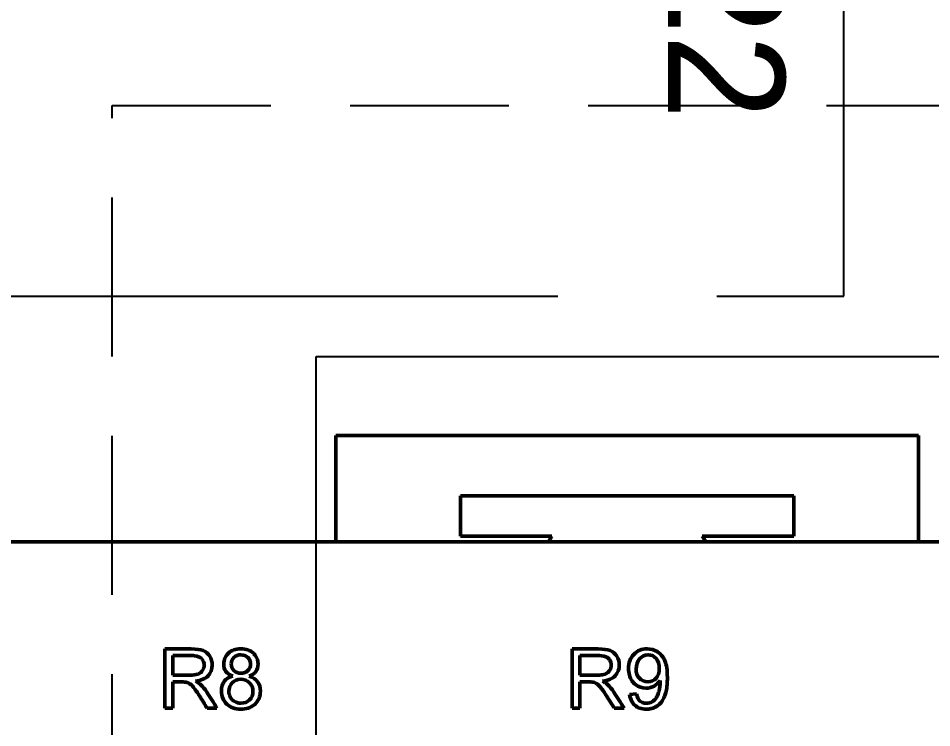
# Model space of a CAD drawing. Header units: millimetres. Extents: x 52 to 3850, y 79 to 1546.
# Drawn here: x 1255 to 1290.97, y 990.52 to 1018.43 of the extents above; entities that cross this region are included whole.
import ezdxf

# ---------------------------------------------------------------- set-up
doc = ezdxf.new("R2010")
doc.units = ezdxf.units.MM
doc.header["$LTSCALE"] = 25
doc.linetypes.add('CENTER', pattern=[2, 1.25, -0.25, 0.25, -0.25])
doc.linetypes.add('HIDDEN', pattern=[0.375, 0.25, -0.125])
doc.layers.add('Power_GND', color=7, linetype='HIDDEN')
doc.layers.add('Wire_Communication', color=140, linetype='CENTER')
for name, color, linetype, lineweight in [('Terminal_Communication', 140, 'Continuous', 25), ('Terminal_IO', 3, 'Continuous', 25), ('Visible', 7, 'Continuous', 50)]:
    doc.layers.add(name, color=color, linetype=linetype, lineweight=lineweight)
doc.styles.add('STD', font='Gulim.ttf', dxfattribs={"height": 15})

msp = doc.modelspace()

# ---------------------------------------------------------------- linework, layer by layer
at = {"layer": 'Power_GND'}
for p, q in [((1258.695, 986.378), (1258.695, 1015)), ((1258.695, 1015), (1350, 1015))]:
    msp.add_line(p, q, dxfattribs=at)
at = {"layer": 'Terminal_IO'}
for p, q in [((1266.733, 986.378), (1266.733, 1005.133)), ((1266.733, 1005.133), (1350, 1005.133))]:
    msp.add_line(p, q, dxfattribs=at)
at = {"layer": 'Visible'}
for p, q in [((1290.443, 1002.016), (1267.5, 1002.016)), ((1267.5, 1002.016), (1267.5, 997.829)), ((1290.443, 997.829), (1290.443, 1002.016)), ((1272.405, 999.642), (1272.405, 998.06)), ((1285.538, 999.642), (1272.405, 999.642)), ((1285.538, 998.06), (1285.538, 999.642)), ((1230.554, 997.829), (1327.389, 997.829)), ((1272.405, 998.06), (1276.011, 998.06)), ((1281.932, 998.06), (1285.538, 998.06)), ((1260.775, 991.291), (1260.775, 993.62)), ((1276.804, 991.291), (1276.804, 993.62)), ((1261.082, 993.364), (1261.082, 992.592)), ((1277.111, 993.364), (1277.111, 992.592)), ((1261.082, 992.324), (1261.082, 991.291)), ((1277.111, 992.324), (1277.111, 991.291)), ((1279.069, 991.832), (1279.342, 991.854)), ((1261.082, 991.291), (1260.775, 991.291)), ((1262.823, 991.291), (1262.438, 991.291)), ((1277.111, 991.291), (1276.804, 991.291)), ((1278.852, 991.291), (1278.468, 991.291))]:
    msp.add_line(p, q, dxfattribs=at)
at = {"layer": 'Visible', "extrusion": (0, 0, -1)}
for start, end in [(29.3832, 33.749), (146.251, 150.6168)]:
    msp.add_arc((-1278.972, 996.082), 3.56, start, end, dxfattribs=at)
at = {"layer": 'Visible'}
for points, knots in [([(1260.775, 993.62), (1261.119, 993.62), (1261.462, 993.62), (1261.806, 993.62), (1262.014, 993.62), (1262.172, 993.599), (1262.279, 993.558), (1262.387, 993.515), (1262.474, 993.441), (1262.538, 993.336), (1262.602, 993.229), (1262.635, 993.113), (1262.635, 992.82), (1262.581, 992.68), (1262.367, 992.454), (1262.203, 992.381), (1261.98, 992.351)], [0.2211001, 0.2211001, 0.2211001, 0.2211001, 0.3189906, 0.3189906, 0.3189906, 0.3645068, 0.3645068, 0.3645068, 0.3974807, 0.3974807, 0.3974807, 0.4337418, 0.4337418, 0.4810582, 0.4810582, 0.5283747, 0.5283747, 0.5283747, 0.5283747]), ([(1263.441, 992.553), (1263.322, 992.597), (1263.232, 992.659), (1263.175, 992.737), (1263.118, 992.815), (1263.09, 992.915), (1263.09, 993.026), (1263.09, 993.195), (1263.15, 993.337), (1263.272, 993.452), (1263.395, 993.567), (1263.558, 993.626), (1263.761, 993.626), (1263.964, 993.626), (1264.125, 993.57), (1264.254, 993.449), (1264.281, 993.424), (1264.304, 993.398), (1264.324, 993.371), (1264.403, 993.268), (1264.44, 993.153), (1264.44, 993.018), (1264.44, 992.91), (1264.409, 992.812), (1264.355, 992.737), (1264.301, 992.663), (1264.211, 992.596), (1264.096, 992.553)], [0, 0, 0, 0, 0.0457171, 0.0457171, 0.0457171, 0.0916697, 0.0916697, 0.0916697, 0.1615229, 0.1615229, 0.1615229, 0.2313761, 0.2313761, 0.2313761, 0.3011144, 0.3011144, 0.3011144, 0.3149082, 0.3149082, 0.3149082, 0.3680005, 0.3680005, 0.3680005, 0.4103042, 0.4103042, 0.4103042, 0.4545635, 0.4545635, 0.4545635, 0.4545635]), ([(1276.804, 993.62), (1277.148, 993.62), (1277.492, 993.62), (1277.835, 993.62), (1278.043, 993.62), (1278.201, 993.599), (1278.308, 993.558), (1278.416, 993.515), (1278.503, 993.441), (1278.567, 993.336), (1278.632, 993.229), (1278.665, 993.113), (1278.665, 992.82), (1278.61, 992.68), (1278.396, 992.454), (1278.232, 992.381), (1278.009, 992.351)], [0.2211001, 0.2211001, 0.2211001, 0.2211001, 0.3189906, 0.3189906, 0.3189906, 0.3645068, 0.3645068, 0.3645068, 0.3974807, 0.3974807, 0.3974807, 0.4337418, 0.4337418, 0.4810582, 0.4810582, 0.5283747, 0.5283747, 0.5283747, 0.5283747]), ([(1280.272, 992.384), (1280.214, 992.292), (1280.132, 992.216), (1280.038, 992.162), (1279.948, 992.11), (1279.834, 992.077), (1279.717, 992.079), (1279.556, 992.081), (1279.419, 992.128), (1279.304, 992.22), (1279.278, 992.24), (1279.252, 992.265), (1279.23, 992.288), (1279.139, 992.384), (1279.056, 992.547), (1279.036, 992.726), (1279.032, 992.763), (1279.03, 992.801), (1279.03, 992.84), (1279.03, 993.074), (1279.098, 993.262), (1279.24, 993.409), (1279.383, 993.557), (1279.55, 993.626), (1279.761, 993.626), (1279.911, 993.626), (1280.048, 993.58), (1280.153, 993.517), (1280.16, 993.512), (1280.168, 993.507), (1280.174, 993.503), (1280.228, 993.469), (1280.318, 993.391), (1280.376, 993.307), (1280.393, 993.282), (1280.409, 993.257), (1280.423, 993.23), (1280.437, 993.205), (1280.449, 993.18), (1280.46, 993.154), (1280.525, 993.004), (1280.557, 992.787), (1280.557, 992.502), (1280.557, 992.293), (1280.542, 992.113), (1280.508, 991.957), (1280.495, 991.898), (1280.481, 991.848), (1280.46, 991.792), (1280.457, 991.783), (1280.454, 991.778), (1280.452, 991.77), (1280.441, 991.743), (1280.43, 991.718), (1280.419, 991.695), (1280.351, 991.554), (1280.285, 991.472), (1280.171, 991.39), (1280.123, 991.356), (1280.075, 991.329), (1280.024, 991.309), (1280, 991.299), (1279.975, 991.29), (1279.949, 991.283), (1279.924, 991.275), (1279.898, 991.269), (1279.871, 991.265), (1279.845, 991.26), (1279.818, 991.257), (1279.79, 991.255), (1279.768, 991.253), (1279.746, 991.252), (1279.723, 991.252), (1279.541, 991.252), (1279.393, 991.302), (1279.277, 991.404), (1279.228, 991.447), (1279.188, 991.497), (1279.156, 991.554), (1279.112, 991.633), (1279.083, 991.725), (1279.069, 991.832)], [0.2197326, 0.2197326, 0.2197326, 0.2197326, 0.255143, 0.255143, 0.255143, 0.2909562, 0.2909562, 0.2909562, 0.3399956, 0.3399956, 0.3399956, 0.3509917, 0.3509917, 0.3509917, 0.4038878, 0.4038878, 0.4038878, 0.4149074, 0.4149074, 0.4149074, 0.4813058, 0.4813058, 0.4813058, 0.5456461, 0.5456461, 0.5456461, 0.5915349, 0.5915349, 0.5915349, 0.5948732, 0.5948732, 0.5948732, 0.6343478, 0.6343478, 0.6343478, 0.645837, 0.645837, 0.645837, 0.656775, 0.656775, 0.656775, 0.7220036, 0.7220036, 0.7220036, 0.7697175, 0.7697175, 0.7697175, 0.7875583, 0.7875583, 0.7875583, 0.789629, 0.789629, 0.789629, 0.7972496, 0.7972496, 0.7972496, 0.8433798, 0.8433798, 0.8433798, 0.8612951, 0.8612951, 0.8612951, 0.8700132, 0.8700132, 0.8700132, 0.8787478, 0.8787478, 0.8787478, 0.8874136, 0.8874136, 0.8874136, 0.8940391, 0.8940391, 0.8940391, 0.9474924, 0.9474924, 0.9474924, 0.9696012, 0.9696012, 0.9696012, 1, 1, 1, 1]), ([(1261.082, 992.592), (1261.296, 992.592), (1261.511, 992.592), (1261.744, 992.592), (1261.897, 992.592), (1261.972, 992.597), (1262.074, 992.635), (1262.082, 992.638), (1262.086, 992.64), (1262.093, 992.643), (1262.176, 992.678), (1262.207, 992.706), (1262.245, 992.759), (1262.248, 992.764), (1262.252, 992.769), (1262.256, 992.775), (1262.301, 992.846), (1262.318, 992.908), (1262.318, 992.985), (1262.318, 993.078), (1262.286, 993.158), (1262.235, 993.219), (1262.224, 993.232), (1262.21, 993.246), (1262.198, 993.257), (1262.155, 993.296), (1262.052, 993.342), (1261.943, 993.356), (1261.901, 993.361), (1261.854, 993.363), (1261.818, 993.364), (1261.698, 993.365), (1261.476, 993.365), (1261.292, 993.364), (1261.22, 993.364), (1261.149, 993.364), (1261.082, 993.364)], [0, 0, 0, 0, 0.1751887, 0.1751887, 0.1751887, 0.266238, 0.266238, 0.266238, 0.2710639, 0.2710639, 0.2710639, 0.3286597, 0.3286597, 0.3286597, 0.3340743, 0.3340743, 0.3340743, 0.3944059, 0.3944059, 0.3944059, 0.467022, 0.467022, 0.467022, 0.4834734, 0.4834734, 0.4834734, 0.5641357, 0.5641357, 0.5641357, 0.5955901, 0.5955901, 0.5955901, 0.7348498, 0.7348498, 0.7348498, 0.7896233, 0.7896233, 0.7896233, 0.7896233]), ([(1263.384, 993.037), (1263.384, 992.927), (1263.42, 992.837), (1263.49, 992.767), (1263.559, 992.697), (1263.652, 992.663), (1263.767, 992.663), (1263.879, 992.663), (1263.969, 992.696), (1264.04, 992.767), (1264.111, 992.838), (1264.145, 992.92), (1264.145, 993.02), (1264.145, 993.123), (1264.108, 993.212), (1264.037, 993.283), (1263.965, 993.354), (1263.874, 993.39), (1263.764, 993.39), (1263.654, 993.39), (1263.562, 993.356), (1263.491, 993.286), (1263.42, 993.216), (1263.384, 993.133), (1263.384, 993.037)], [0, 0, 0, 0, 0.128182, 0.128182, 0.128182, 0.256363, 0.256363, 0.256363, 0.381796, 0.381796, 0.381796, 0.501789, 0.501789, 0.501789, 0.626341, 0.626341, 0.626341, 0.750894, 0.750894, 0.750894, 0.875447, 0.875447, 0.875447, 1, 1, 1, 1]), ([(1277.111, 992.592), (1277.326, 992.592), (1277.54, 992.592), (1277.773, 992.592), (1277.87, 992.592), (1277.937, 992.597), (1277.999, 992.608), (1278.035, 992.614), (1278.066, 992.621), (1278.103, 992.635), (1278.169, 992.66), (1278.2, 992.682), (1278.229, 992.709), (1278.249, 992.727), (1278.266, 992.745), (1278.285, 992.775), (1278.33, 992.846), (1278.347, 992.908), (1278.347, 992.985), (1278.347, 993.054), (1278.33, 993.115), (1278.301, 993.167), (1278.281, 993.201), (1278.252, 993.235), (1278.227, 993.257), (1278.22, 993.263), (1278.208, 993.273), (1278.197, 993.281), (1278.125, 993.33), (1277.998, 993.359), (1277.879, 993.363), (1277.868, 993.363), (1277.857, 993.364), (1277.848, 993.364), (1277.727, 993.365), (1277.505, 993.365), (1277.322, 993.364), (1277.249, 993.364), (1277.178, 993.364), (1277.111, 993.364)], [0, 0, 0, 0, 0.1751887, 0.1751887, 0.1751887, 0.232535, 0.232535, 0.232535, 0.266238, 0.266238, 0.266238, 0.3066498, 0.3066498, 0.3066498, 0.3340743, 0.3340743, 0.3340743, 0.3944059, 0.3944059, 0.3944059, 0.4478413, 0.4478413, 0.4478413, 0.4834734, 0.4834734, 0.4834734, 0.4972809, 0.4972809, 0.4972809, 0.587347, 0.587347, 0.587347, 0.5955901, 0.5955901, 0.5955901, 0.7348498, 0.7348498, 0.7348498, 0.7896233, 0.7896233, 0.7896233, 0.7896233]), ([(1280.24, 992.854), (1280.24, 993.014), (1280.2, 993.144), (1280.111, 993.246), (1280.017, 993.354), (1279.924, 993.39), (1279.796, 993.39), (1279.664, 993.39), (1279.554, 993.333), (1279.464, 993.234), (1279.38, 993.139), (1279.327, 992.993), (1279.327, 992.83), (1279.327, 992.682), (1279.37, 992.561), (1279.458, 992.468), (1279.547, 992.375), (1279.657, 992.33), (1279.788, 992.33), (1279.92, 992.33), (1280.027, 992.375), (1280.112, 992.468), (1280.198, 992.561), (1280.24, 992.689), (1280.24, 992.854)], [0, 0, 0, 0, 0.131283, 0.131283, 0.131283, 0.249645, 0.249645, 0.249645, 0.372268, 0.372268, 0.372268, 0.506606, 0.506606, 0.506606, 0.629954, 0.629954, 0.629954, 0.753303, 0.753303, 0.753303, 0.876651, 0.876651, 0.876651, 1, 1, 1, 1]), ([(1264.096, 992.553), (1264.238, 992.505), (1264.347, 992.43), (1264.421, 992.327), (1264.496, 992.223), (1264.533, 992.1), (1264.533, 991.956), (1264.533, 991.756), (1264.454, 991.582), (1264.322, 991.455), (1264.206, 991.344), (1264.035, 991.268), (1263.838, 991.255), (1263.814, 991.253), (1263.789, 991.252), (1263.764, 991.252), (1263.534, 991.252), (1263.348, 991.319), (1263.207, 991.455), (1263.066, 991.592), (1262.997, 991.761), (1262.997, 991.964), (1262.997, 992.044), (1263.007, 992.116), (1263.029, 992.183), (1263.047, 992.241), (1263.074, 992.294), (1263.111, 992.344), (1263.128, 992.366), (1263.144, 992.385), (1263.163, 992.403), (1263.237, 992.476), (1263.325, 992.523), (1263.441, 992.553)], [0.4545635, 0.4545635, 0.4545635, 0.4545635, 0.5101293, 0.5101293, 0.5101293, 0.5656951, 0.5656951, 0.5656951, 0.6429001, 0.6429001, 0.6429001, 0.7145241, 0.7145241, 0.7145241, 0.7233224, 0.7233224, 0.7233224, 0.8039274, 0.8039274, 0.8039274, 0.8845323, 0.8845323, 0.8845323, 0.9161907, 0.9161907, 0.9161907, 0.943852, 0.943852, 0.943852, 0.954957, 0.954957, 0.954957, 1, 1, 1, 1]), ([(1263.291, 991.962), (1263.291, 991.88), (1263.31, 991.802), (1263.348, 991.727), (1263.386, 991.652), (1263.444, 991.591), (1263.521, 991.55), (1263.594, 991.51), (1263.677, 991.486), (1263.767, 991.488), (1263.912, 991.49), (1264.017, 991.53), (1264.107, 991.618), (1264.195, 991.705), (1264.238, 991.818), (1264.238, 991.953), (1264.238, 992.089), (1264.192, 992.203), (1264.102, 992.293), (1264.012, 992.382), (1263.897, 992.427), (1263.758, 992.427), (1263.622, 992.427), (1263.51, 992.383), (1263.423, 992.294), (1263.334, 992.204), (1263.291, 992.096), (1263.291, 991.962)], [0, 0, 0, 0, 0.082356, 0.082356, 0.082356, 0.166347, 0.166347, 0.166347, 0.250543, 0.250543, 0.250543, 0.376576, 0.376576, 0.376576, 0.50138, 0.50138, 0.50138, 0.627623, 0.627623, 0.627623, 0.753865, 0.753865, 0.753865, 0.877, 0.877, 0.877, 1, 1, 1, 1]), ([(1262.438, 991.291), (1262.339, 991.447), (1262.24, 991.602), (1262.13, 991.775), (1262.082, 991.851), (1262.044, 991.907), (1262.009, 991.957), (1261.99, 991.985), (1261.972, 992.01), (1261.953, 992.035), (1261.941, 992.052), (1261.929, 992.069), (1261.916, 992.085), (1261.914, 992.089), (1261.912, 992.091), (1261.908, 992.096), (1261.888, 992.122), (1261.88, 992.131), (1261.867, 992.146), (1261.824, 992.196), (1261.806, 992.211), (1261.779, 992.232), (1261.771, 992.239), (1261.763, 992.245), (1261.752, 992.252), (1261.697, 992.288), (1261.666, 992.298), (1261.628, 992.308), (1261.623, 992.31), (1261.616, 992.312), (1261.611, 992.313), (1261.589, 992.317), (1261.51, 992.323), (1261.45, 992.323), (1261.446, 992.324), (1261.442, 992.324), (1261.439, 992.324), (1261.368, 992.324), (1261.196, 992.324), (1261.082, 992.324)], [0.6952724, 0.6952724, 0.6952724, 0.6952724, 0.7478056, 0.7478056, 0.7478056, 0.7658804, 0.7658804, 0.7658804, 0.7758455, 0.7758455, 0.7758455, 0.7825535, 0.7825535, 0.7825535, 0.7839551, 0.7839551, 0.7839551, 0.788136, 0.788136, 0.788136, 0.8023128, 0.8023128, 0.8023128, 0.8066935, 0.8066935, 0.8066935, 0.8214763, 0.8214763, 0.8214763, 0.8237576, 0.8237576, 0.8237576, 0.8392809, 0.8392809, 0.8392809, 0.8403685, 0.8403685, 0.8403685, 0.8728159, 0.8728159, 0.8728159, 0.8728159]), ([(1261.98, 992.351), (1262.057, 992.313), (1262.118, 992.276), (1262.164, 992.235), (1262.275, 992.136), (1262.348, 992.037), (1262.42, 991.925), (1262.535, 991.744), (1262.69, 991.5), (1262.823, 991.291)], [0.5283747, 0.5283747, 0.5283747, 0.5283747, 0.548293, 0.548293, 0.548293, 0.5882133, 0.5882133, 0.5882133, 0.6587658, 0.6587658, 0.6587658, 0.6587658]), ([(1278.468, 991.291), (1278.369, 991.447), (1278.269, 991.602), (1278.159, 991.775), (1278.111, 991.851), (1278.073, 991.907), (1278.038, 991.957), (1278.019, 991.985), (1278.001, 992.01), (1277.983, 992.035), (1277.97, 992.052), (1277.958, 992.069), (1277.946, 992.085), (1277.943, 992.089), (1277.941, 992.091), (1277.937, 992.096), (1277.917, 992.122), (1277.908, 992.132), (1277.896, 992.147), (1277.869, 992.177), (1277.853, 992.193), (1277.837, 992.208), (1277.82, 992.223), (1277.806, 992.236), (1277.781, 992.252), (1277.767, 992.261), (1277.754, 992.269), (1277.742, 992.275), (1277.701, 992.297), (1277.669, 992.306), (1277.64, 992.313), (1277.619, 992.317), (1277.54, 992.323), (1277.479, 992.323), (1277.475, 992.324), (1277.471, 992.324), (1277.468, 992.324), (1277.398, 992.324), (1277.225, 992.324), (1277.111, 992.324)], [0.6952724, 0.6952724, 0.6952724, 0.6952724, 0.7478056, 0.7478056, 0.7478056, 0.7658804, 0.7658804, 0.7658804, 0.7758455, 0.7758455, 0.7758455, 0.7825535, 0.7825535, 0.7825535, 0.7839551, 0.7839551, 0.7839551, 0.7882311, 0.7882311, 0.7882311, 0.7969546, 0.7969546, 0.7969546, 0.8066935, 0.8066935, 0.8066935, 0.8104899, 0.8104899, 0.8104899, 0.8237576, 0.8237576, 0.8237576, 0.8392809, 0.8392809, 0.8392809, 0.8403685, 0.8403685, 0.8403685, 0.8728159, 0.8728159, 0.8728159, 0.8728159]), ([(1278.009, 992.351), (1278.086, 992.313), (1278.147, 992.276), (1278.193, 992.235), (1278.304, 992.136), (1278.378, 992.037), (1278.449, 991.925), (1278.565, 991.744), (1278.719, 991.5), (1278.852, 991.291)], [0.5283747, 0.5283747, 0.5283747, 0.5283747, 0.548293, 0.548293, 0.548293, 0.5882133, 0.5882133, 0.5882133, 0.6587658, 0.6587658, 0.6587658, 0.6587658]), ([(1279.342, 991.854), (1279.365, 991.728), (1279.406, 991.635), (1279.477, 991.573), (1279.545, 991.513), (1279.617, 991.49), (1279.711, 991.488), (1279.716, 991.488), (1279.722, 991.488), (1279.727, 991.488), (1279.816, 991.489), (1279.893, 991.505), (1279.962, 991.547), (1280.031, 991.588), (1280.079, 991.636), (1280.116, 991.693), (1280.119, 991.698), (1280.122, 991.704), (1280.125, 991.708), (1280.148, 991.748), (1280.189, 991.834), (1280.213, 991.915), (1280.22, 991.936), (1280.226, 991.96), (1280.23, 991.978), (1280.251, 992.061), (1280.274, 992.213), (1280.274, 992.327), (1280.274, 992.339), (1280.274, 992.359), (1280.272, 992.384)], [0.0295015, 0.0295015, 0.0295015, 0.0295015, 0.0629791, 0.0629791, 0.0629791, 0.0914156, 0.0914156, 0.0914156, 0.0930026, 0.0930026, 0.0930026, 0.1189919, 0.1189919, 0.1189919, 0.1432535, 0.1432535, 0.1432535, 0.1453585, 0.1453585, 0.1453585, 0.1703377, 0.1703377, 0.1703377, 0.1769855, 0.1769855, 0.1769855, 0.2155264, 0.2155264, 0.2155264, 0.2197326, 0.2197326, 0.2197326, 0.2197326])]:
    msp.add_open_spline(points, degree=3, knots=knots, dxfattribs=at)
at = {"layer": 'Wire_Communication'}
for p, q in [((1287.5, 1007.5), (1287.5, 1075)), ((1145, 1007.5), (1287.5, 1007.5))]:
    msp.add_line(p, q, dxfattribs=at)

# ---------------------------------------------------------------- texts
at = {"layer": 'Terminal_Communication', "insert": (1285.181, 1063.615), "char_height": 4.59894, "attachment_point": 1, "rotation": 270, "style": 'STD'}
msp.add_mtext_dynamic_manual_height_columns('IO20 / IO21 / IO22', width=73.59884, gutter_width=22.995, heights=[0], dxfattribs=at)

doc.saveas('drawing.dxf')
